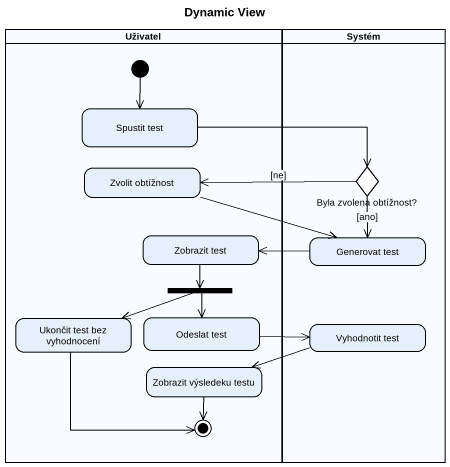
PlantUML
@startuml
title Dynamic View
hide empty description
state Uživatel <<partition>> {
  state "Spustit test" as Spustit_test
  state "Zvolit obtížnost" as Zvolit_obtížnost
  state "Zobrazit test" as Zobrazit_test
  state fork1 <<fork>>
  state "Ukončit test bez vyhodnocení" as Ukončit_test_bez_vyhodnocení
  state "Odeslat test" as Odeslat_test
  state "Zobrazit výsledeku testu" as Zobrazit_výsledeku_testu
  [*] --> Spustit_test
  Ukončit_test_bez_vyhodnocení --> [*]
  Zobrazit_výsledeku_testu --> [*]
}
state Systém <<partition>> {
  state "Byla zvolena obtížnost?" as Byla_zvolena_obtížnost <<choice>>
  state "Generovat test" as Generovat_test
  state "Vyhodnotit test" as Vyhodnotit_test
}
Spustit_test -right-> Byla_zvolena_obtížnost
Zvolit_obtížnost -right-> Generovat_test
Byla_zvolena_obtížnost -left-> Zvolit_obtížnost : [ne]
Byla_zvolena_obtížnost --> Generovat_test : [ano]
Zobrazit_test --> fork1
Generovat_test -left-> Zobrazit_test
fork1 -left-> Ukončit_test_bez_vyhodnocení
fork1 --> Odeslat_test
Odeslat_test -right-> Vyhodnotit_test
Vyhodnotit_test -left-> Zobrazit_výsledeku_testu
@enduml
